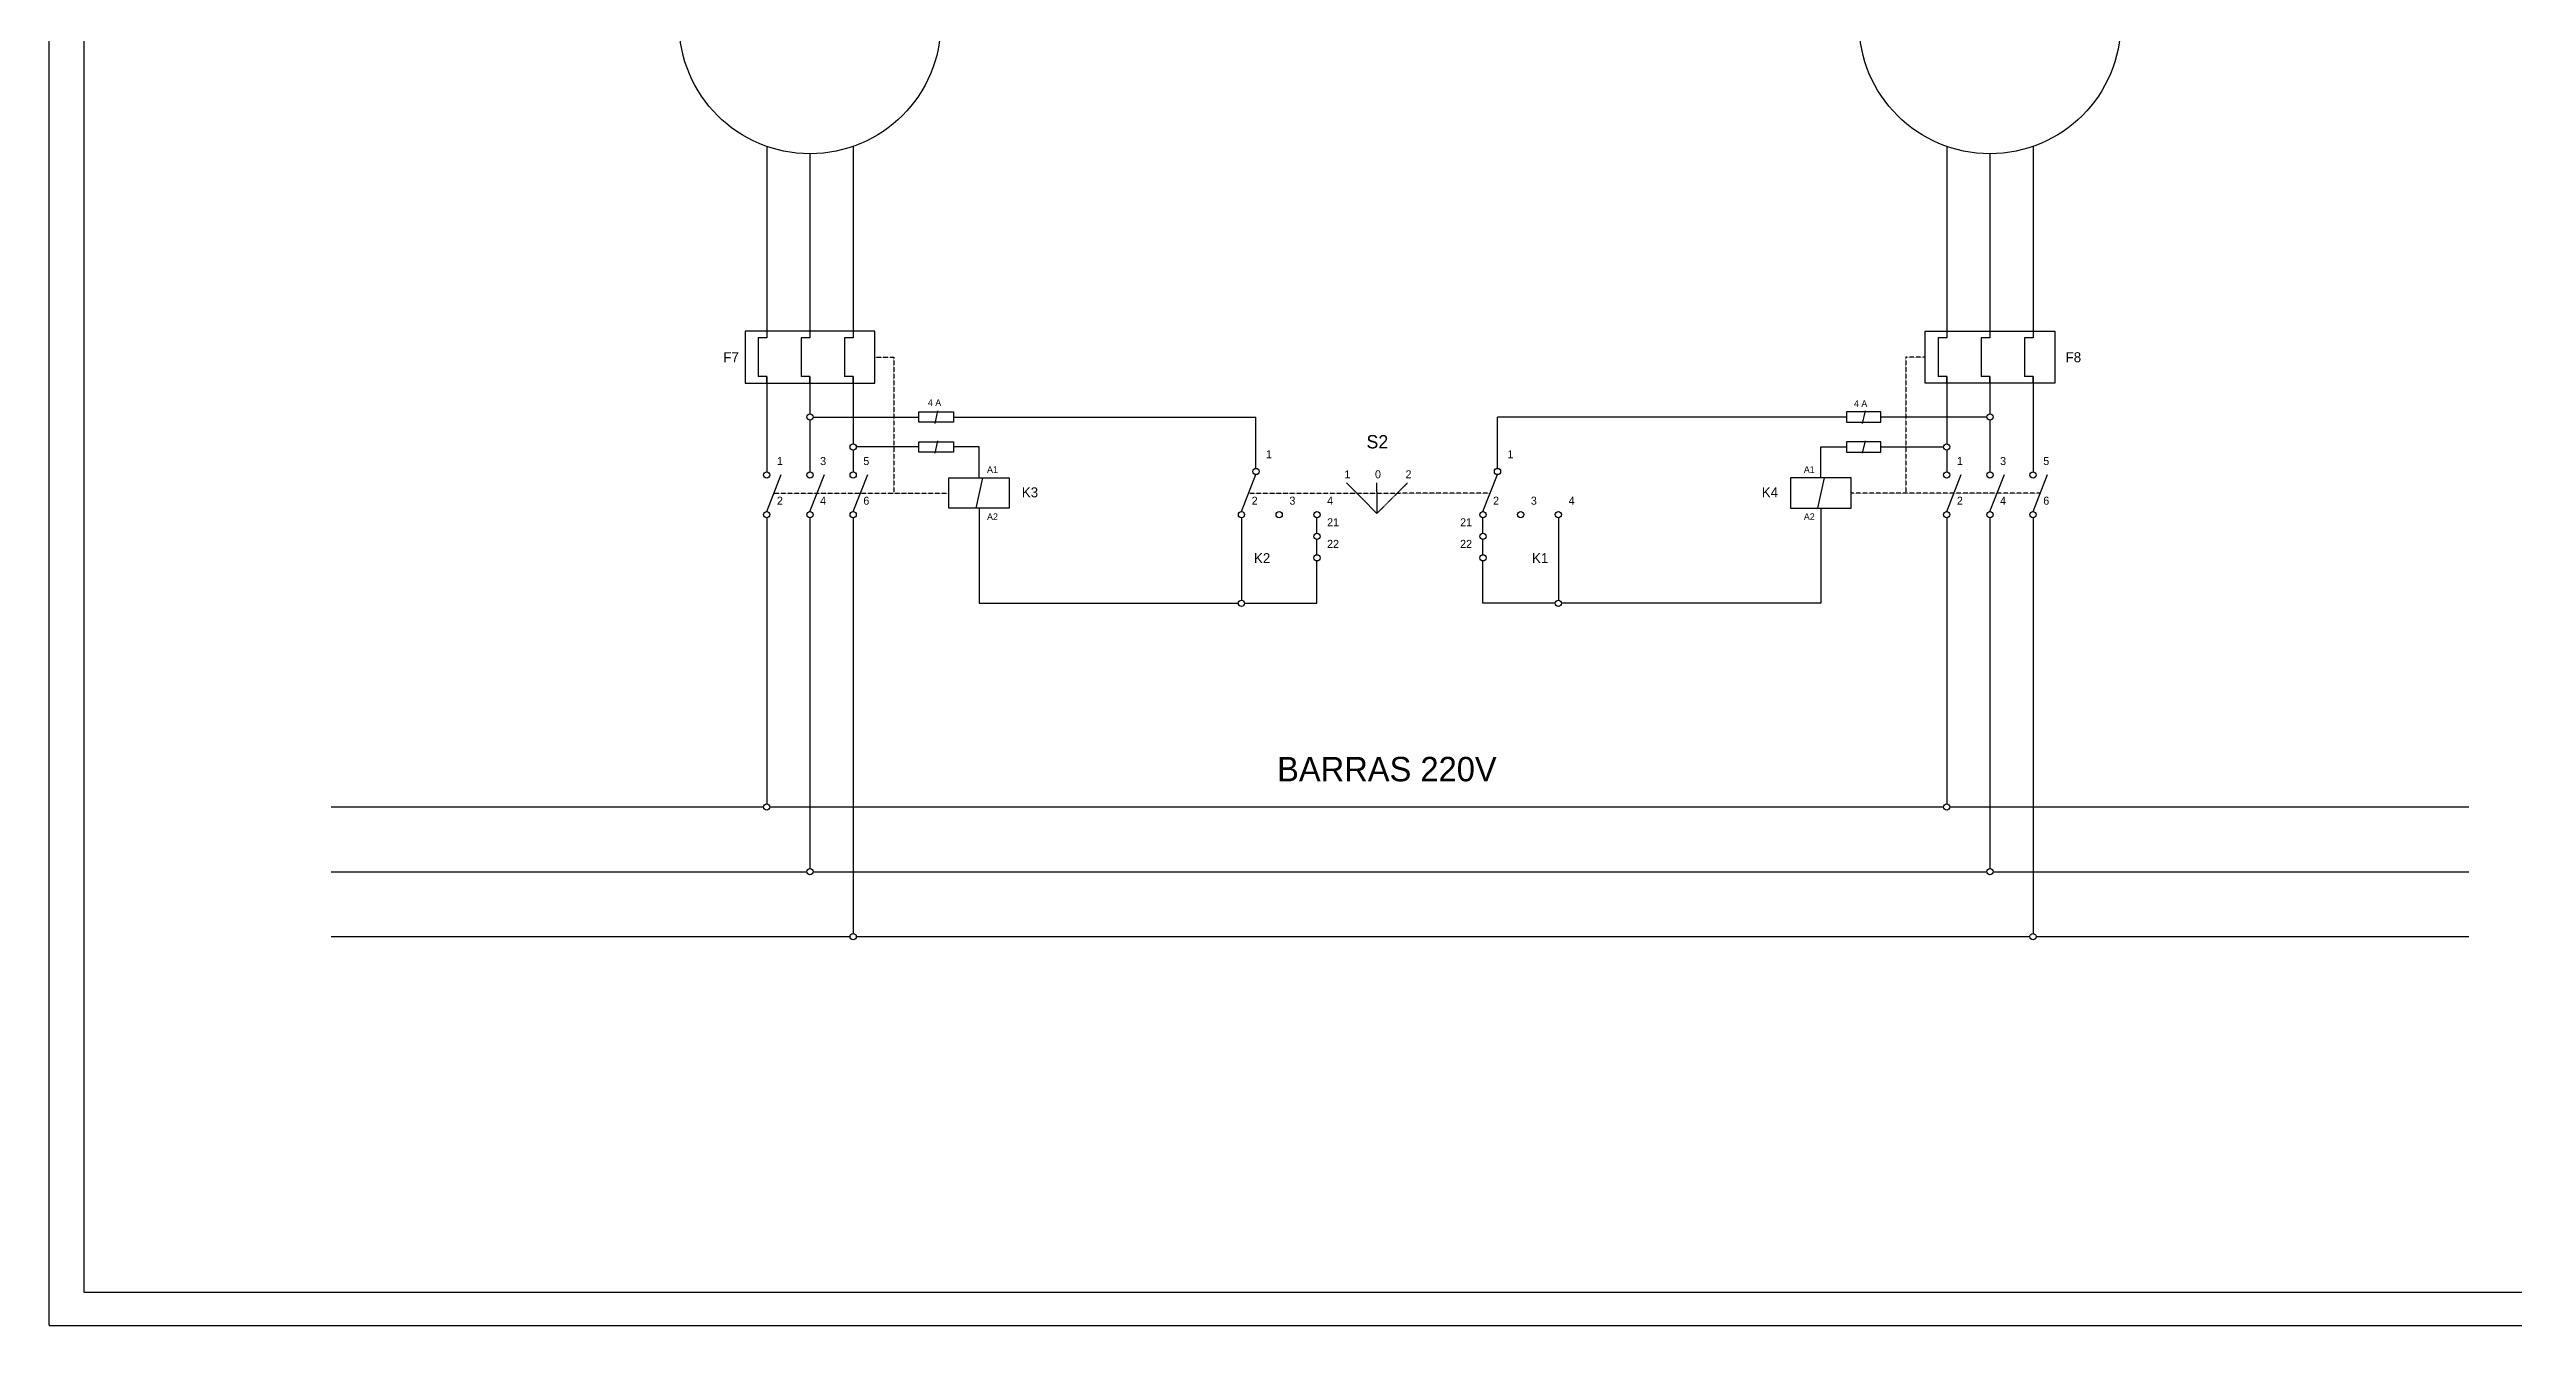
# Model space of a CAD drawing. Header units: millimetres. Extents: x 25944 to 82072, y 2255 to 41946.
# Drawn here: x 25944 to 62907, y 2255 to 21402 of the extents above; entities that cross this region are included whole.
import ezdxf

# ---------------------------------------------------------------- set-up
doc = ezdxf.new("R2010")
doc.units = ezdxf.units.MM
doc.linetypes.add('LÍNEAS_OCULTAS2', pattern=[4.7625, 3.175, -1.5875])
doc.layers.add('D3', color=3, linetype='Continuous')
doc.styles.get("Standard").update_dxf_attribs({"font": 'Gothic.TTF'})

msp = doc.modelspace()

# ---------------------------------------------------------------- linework, layer by layer
for p, q in [((36705, 19946), (36705, 17076)), ((37353, 19836), (37353, 17076)), ((38001, 19946), (38001, 17076)), ((54403, 19946), (54403, 17076)), ((55051, 19836), (55051, 17076)), ((55699, 19946), (55699, 17076)), ((36705, 17076), (36575, 17076)), ((36575, 17076), (36575, 16493)), ((36705, 17173), (36705, 17076)), ((37223, 17076), (37223, 16493)), ((37353, 17076), (37223, 17076)), ((37353, 17173), (37353, 17076)), ((37871, 17076), (37871, 16493)), ((38001, 17076), (37871, 17076)), ((38001, 17173), (38001, 17076)), ((54273, 17076), (54273, 16493)), ((54403, 17076), (54273, 17076)), ((54403, 17173), (54403, 17076)), ((54921, 17076), (54921, 16493)), ((55051, 17076), (54921, 17076)), ((55051, 17173), (55051, 17076)), ((55699, 17076), (55569, 17076)), ((55569, 17076), (55569, 16493)), ((55699, 17173), (55699, 17076)), ((36705, 16493), (36575, 16493)), ((36705, 16396), (36705, 16493)), ((36705, 16493), (36705, 15063)), ((37353, 16493), (37223, 16493)), ((37353, 16396), (37353, 16493)), ((37353, 16493), (37353, 15932)), ((38001, 16493), (37871, 16493)), ((38001, 16396), (38001, 16493)), ((38001, 16493), (38001, 15484)), ((54403, 16493), (54273, 16493)), ((54403, 16493), (54403, 15484)), ((54403, 16396), (54403, 16493)), ((55051, 16493), (54921, 16493)), ((55051, 16493), (55051, 15932)), ((55051, 16396), (55051, 16493)), ((55699, 16493), (55569, 16493)), ((55699, 16493), (55699, 15063)), ((55699, 16396), (55699, 16493)), ((39267, 15978), (39226, 15791)), ((53178, 15978), (53137, 15791)), ((37353, 15839), (37353, 15063)), ((37400, 15885), (38988, 15885)), ((39267, 15530), (39226, 15343)), ((39506, 15885), (44043, 15885)), ((44043, 15115), (44043, 15885)), ((52898, 15885), (47665, 15885)), ((47665, 15115), (47665, 15885)), ((53178, 15530), (53137, 15343)), ((55004, 15885), (53416, 15885)), ((55051, 15839), (55051, 15063)), ((38001, 15390), (38001, 15063)), ((54403, 15390), (54403, 15063)), ((36705, 14469), (36923, 15022)), ((37353, 14469), (37571, 15022)), ((38001, 14469), (38219, 15022)), ((39436, 14745), (39436, 14972)), ((39436, 14972), (40343, 14972)), ((39940, 14972), (39839, 14519)), ((40343, 14972), (40343, 14519)), ((43825, 14469), (44043, 15022)), ((45629, 14670), (45400, 14899)), ((45858, 14765), (45858, 14899)), ((47447, 14469), (47665, 15022)), ((52061, 14972), (52061, 14519)), ((52969, 14972), (52061, 14972)), ((52565, 14972), (52464, 14519)), ((52969, 14745), (52969, 14972)), ((54403, 14469), (54621, 15022)), ((55051, 14469), (55269, 15022)), ((55699, 14469), (55917, 15022)), ((39436, 14519), (39436, 14745)), ((40343, 14519), (39436, 14519)), ((39889, 14519), (39889, 13093)), ((45629, 14670), (45858, 14441)), ((45858, 14765), (45858, 14441)), ((52061, 14519), (52969, 14519)), ((52515, 14519), (52515, 13093)), ((52969, 14519), (52969, 14745)), ((36705, 14375), (36705, 10084)), ((37353, 14375), (37353, 9112)), ((38001, 14375), (38001, 8140)), ((43825, 14375), (43825, 13140)), ((44957, 14145), (44957, 14375)), ((44957, 13821), (44957, 14051)), ((47447, 14145), (47447, 14375)), ((47447, 13821), (47447, 14051)), ((48579, 14375), (48579, 13140)), ((54403, 14375), (54403, 10084)), ((55051, 14375), (55051, 9112)), ((55699, 14375), (55699, 8140)), ((44957, 13093), (44957, 13727)), ((47447, 13093), (47447, 13727)), ((39889, 13093), (43778, 13093)), ((43872, 13093), (44957, 13093)), ((48532, 13093), (47447, 13093)), ((52515, 13093), (48626, 13093)), ((30170, 10037), (36658, 10037)), ((36752, 10037), (54356, 10037)), ((54450, 10037), (62234, 10037)), ((30170, 9065), (37306, 9065)), ((37400, 9065), (55004, 9065)), ((55098, 9065), (62234, 9065)), ((30170, 8093), (37954, 8093)), ((38048, 8093), (46202, 8093)), ((46202, 8093), (55652, 8093)), ((55746, 8093), (62234, 8093))]:
    msp.add_line(p, q)
at = {"linetype": 'LÍNEAS_OCULTAS2'}
for p, q in [((38325, 16784), (38613, 16784)), ((38613, 16784), (38613, 14745)), ((53791, 16784), (53791, 14745)), ((54079, 16784), (53791, 16784)), ((46087, 14670), (46317, 14899)), ((36814, 14745), (39436, 14745)), ((43934, 14745), (46202, 14745)), ((45858, 14765), (45858, 14441)), ((46087, 14670), (45858, 14441)), ((47556, 14745), (46202, 14745)), ((55808, 14745), (52969, 14745))]:
    msp.add_line(p, q, dxfattribs=at)
for points in [[(36705, 17173), (36381, 17173), (36381, 16396), (37677, 16396), (38325, 16396), (38325, 17173), (36705, 17173)], [(55699, 17173), (56023, 17173), (56023, 16396), (54727, 16396), (54079, 16396), (54079, 17173), (55699, 17173)], [(38988, 15885), (38988, 15963), (39506, 15963), (39506, 15808), (38988, 15808), (38988, 15885)], [(53416, 15885), (53416, 15963), (52898, 15963), (52898, 15808), (53416, 15808), (53416, 15885)], [(38988, 15437), (38048, 15437)], [(38988, 15437), (38988, 15515), (39506, 15515), (39506, 15359), (38988, 15359), (38988, 15437)], [(39889, 14972), (39889, 15437), (39506, 15437)], [(52515, 14972), (52515, 15437), (52898, 15437)], [(53416, 15437), (53416, 15515), (52898, 15515), (52898, 15359), (53416, 15359), (53416, 15437)], [(53416, 15437), (54356, 15437)]]:
    msp.add_lwpolyline(points)
for centre, radius in [((37353, 21799), 1963), ((55051, 21799), 1963), ((37353, 15885), 46.8), ((55051, 15885), 46.8), ((38001, 15437), 46.8), ((54403, 15437), 46.8), ((36705, 15016), 46.8), ((37353, 15016), 46.8), ((38001, 15016), 46.8), ((44043, 15069), 46.8), ((47665, 15069), 46.8), ((54403, 15016), 46.8), ((55051, 15016), 46.8), ((55699, 15016), 46.8), ((36705, 14422), 46.8), ((37353, 14422), 46.8), ((38001, 14422), 46.8), ((43825, 14422), 46.8), ((44391, 14422), 46.8), ((44957, 14422), 46.8), ((47447, 14422), 46.8), ((48013, 14422), 46.8), ((48579, 14422), 46.8), ((54403, 14422), 46.8), ((55051, 14422), 46.8), ((55699, 14422), 46.8), ((44957, 14098), 46.8), ((47447, 14098), 46.8), ((44957, 13774), 46.8), ((47447, 13774), 46.8), ((43825, 13093), 46.8), ((48579, 13093), 46.8), ((36705, 10037), 46.8), ((54403, 10037), 46.8), ((37353, 9065), 46.8), ((55051, 9065), 46.8), ((38001, 8093), 46.8), ((55699, 8093), 46.8)]:
    msp.add_circle(centre, radius)
at = {"layer": 'D3', "color": 3}
for p, q in [((25944, 2275), (25944, 41946)), ((25944, 2275), (25944, 2255)), ((82072, 2255), (25944, 2255))]:
    msp.add_line(p, q, dxfattribs=at)
at = {"layer": 'D3', "color": 2}
for p, q in [((26469, 2755), (26469, 41446)), ((26489, 2755), (26469, 2755)), ((81572, 2755), (26489, 2755))]:
    msp.add_line(p, q, dxfattribs=at)

# ---------------------------------------------------------------- texts
for s, height, p in [('F7', 150, (36053, 16708)), ('F8', 150, (56186, 16708)), ('4 A', 100, (39121, 16052)), ('4 A', 100, (53011, 16037)), ('S2', 200, (45700, 15415)), ('1', 120, (36858, 15166)), ('3', 120, (37506, 15166)), ('5', 120, (38154, 15166)), ('1', 120, (44193, 15268)), ('1', 120, (47815, 15268)), ('1', 120, (54556, 15166)), ('3', 120, (55204, 15166)), ('5', 120, (55852, 15166)), ('A1', 100, (40009, 15048)), ('K3', 150, (40530, 14682)), ('1', 120, (45370, 14967)), ('0', 120, (45828, 14967)), ('2', 120, (46286, 14967)), ('K4', 150, (51629, 14682)), ('A1', 100, (52260, 15048)), ('2', 120, (36858, 14571)), ('4', 120, (37506, 14571)), ('6', 120, (38154, 14571)), ('A2', 100, (40009, 14341)), ('2', 120, (43978, 14571)), ('3', 120, (44544, 14571)), ('4', 120, (45110, 14571)), ('2', 120, (47599, 14571)), ('3', 120, (48166, 14571)), ('4', 120, (48732, 14571)), ('A2', 100, (52260, 14341)), ('2', 120, (54556, 14571)), ('4', 120, (55204, 14571)), ('6', 120, (55852, 14571)), ('21', 120, (45110, 14247)), ('21', 120, (47105, 14247)), ('K2', 150, (44012, 13694)), ('22', 120, (45110, 13923)), ('22', 120, (47105, 13923)), ('K1', 150, (48183, 13694))]:
    msp.add_text(s, height=height).set_placement(p)
at = {"insert": (44360, 10788), "char_height": 366.15, "width": 7037.63, "attachment_point": 1}
msp.add_mtext('BARRAS 220V \\P\\P\\P{\\H1.231x;   }', dxfattribs=at)

doc.saveas('drawing.dxf')
